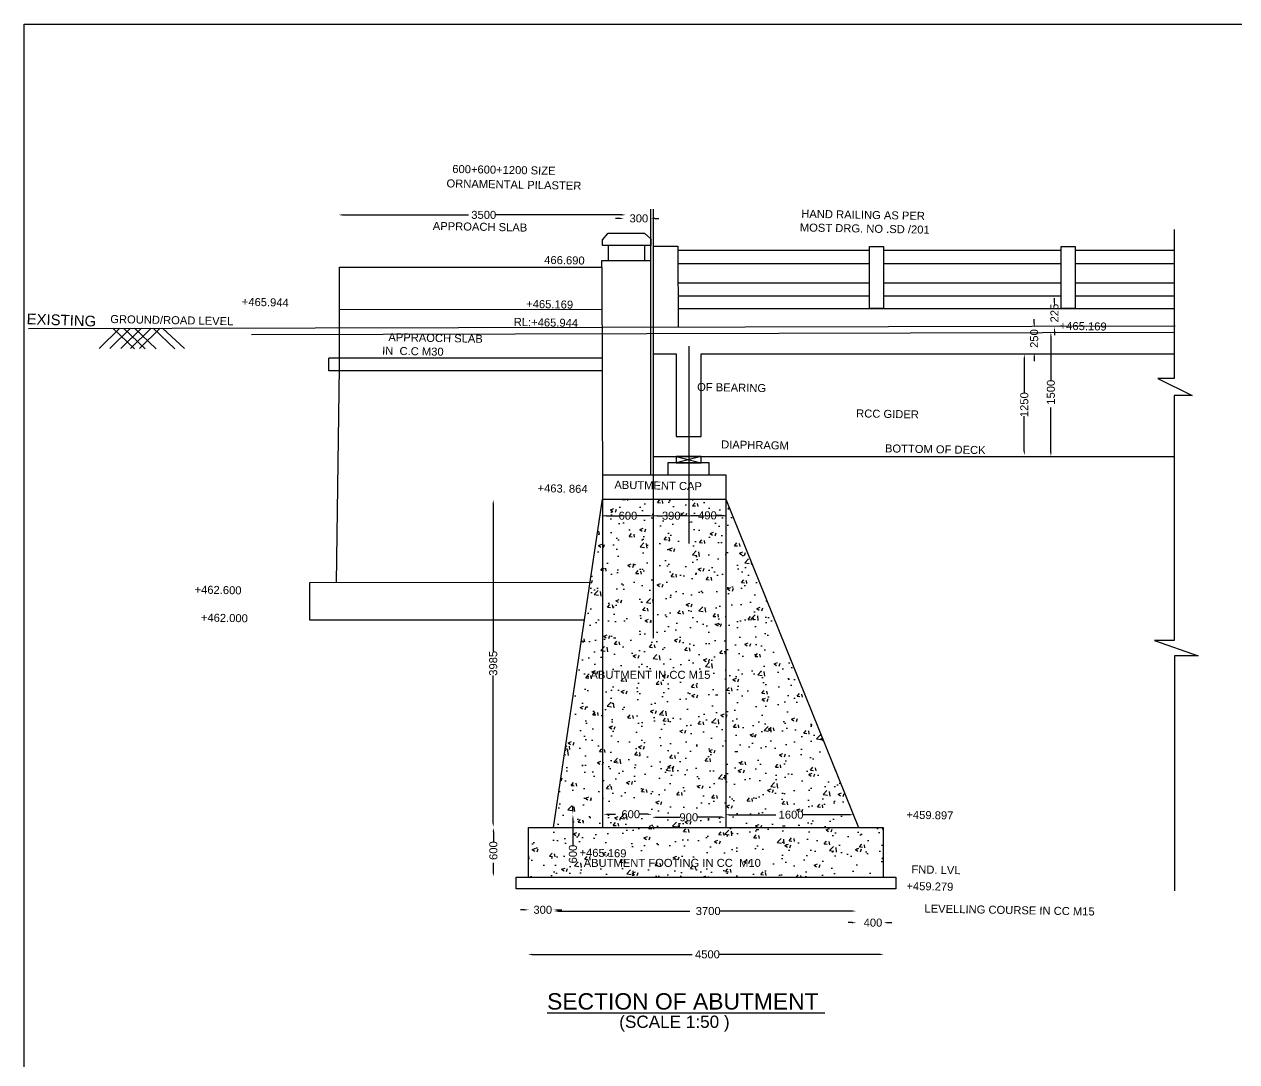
# Model space of a CAD drawing. Header units: millimetres. Extents: x 5124 to 9128952, y 2311 to 40631547.
# Drawn here: x 9093496 to 9108331, y 40618852 to 40631547 of the extents above; entities that cross this region are included whole.
import ezdxf

# ---------------------------------------------------------------- set-up
doc = ezdxf.new("R2010")
doc.units = ezdxf.units.MM
doc.header["$MEASUREMENT"] = 0
doc.layers.add('DIMENSION', color=7, linetype='Continuous')
doc.layers.add('DRAWING', color=2, linetype='Continuous')
doc.styles.get("Standard").update_dxf_attribs({"font": 'arial.ttf', "height": 98})
doc.dimstyles.get("Standard").update_dxf_attribs({"dimtxt": 98, "dimasz": 50, "dimexe": 0.18, "dimexo": 0.0625, "dimgap": 0.09, "dimtad": 0, "dimdec": 0, "dimzin": 0, "dimdsep": 46, "dimtxsty": 'Standard', "dimcen": 0.09, "dimse1": 1, "dimse2": 1, "dimadec": 0, "dimazin": 0, "dimtfac": 1, "dimtdec": 0, "dimtofl": 0, "dimtmove": 0, "dimatfit": 3, "dimfxl": 1, "dimtolj": 1, "dimtzin": 0, "dimarcsym": 0})
pattern_1 = [(50, (0, 0), (430.3561096, -37.651281), [45, -495]), (355, (0, 0), (-83.2508, 451.31528), [36, -396]), (100.4514, (35.86, -3.14), (347.105629, 413.6637252), [38.244114, -420.685267]), (46.1842, (0, 120), (640.344629, -99.3114086), [67.5, -742.5]), (96.6356, (53.36, 111.7), (560.797623, 584.470723), [57.366173, -631.0278]), (351.1842, (0, 120), (560.797167, 584.471161), [54, -594]), (21, (60, 90), (358.1442313, -241.5713344), [45, -495]), (326, (60, 90), (145.989199, 435.090027), [36, -396]), (71.4514, (89.85, 69.87), (504.133577, 193.518298), [38.244114, -420.685267]), (37.5, (0, 0), (7.2959132, 199.7363123), [0, -391.2, 0, -402, 0, -397.5]), (7.5, (0, 0), (157.8417225, 236.6470271), [0, -229.2, 0, -382.2, 0, -151.5]), (327.5, (-133.8, 0), (320.2934617, -13.53292304), [0, -150, 0, -468, 0, -621]), (317.5, (-193.8, 0), (349.9117016, 60.0629894), [0, -195, 0, -310.8, 0, -441])]

# ---------------------------------------------------------------- blocks, each defined once
blk = doc.blocks.new('*D4')
at = {"layer": 'Defpoints', "color": 0, "transparency": 16777216}
for p in [(9100856, 40629214), (9097342, 40629171), (9100856, 40629171)]:
    blk.add_point(p, dxfattribs=at)
at = {"layer": 'DIMENSION', "color": 0, "lineweight": -2, "transparency": 16777216}
for p, q in [((9097392, 40629214), (9098931, 40629214)), ((9100806, 40629214), (9099267, 40629214))]:
    blk.add_line(p, q, dxfattribs=at)
at = {"layer": 'DIMENSION', "color": 0, "transparency": 16777216}
for points in [[(9097392, 40629223), (9097392, 40629206), (9097342, 40629214)], [(9100806, 40629223), (9100806, 40629206), (9100856, 40629214)]]:
    blk.add_solid(points, dxfattribs=at)
at = {"layer": 'DIMENSION', "color": 0, "transparency": 16777216, "insert": (9099099, 40629214), "char_height": 98, "attachment_point": 5}
blk.add_mtext('\\A1; 3500', dxfattribs=at)
blk = doc.blocks.new('*D5')
at = {"layer": 'Defpoints', "color": 0, "transparency": 16777216}
for p in [(9100831, 40629214), (9101162, 40629214), (9101162, 40629171)]:
    blk.add_point(p, dxfattribs=at)
at = {"layer": 'DIMENSION', "color": 0, "lineweight": -2, "transparency": 16777216}
for p, q in [((9100781, 40629171), (9100731, 40629171)), ((9101212, 40629171), (9101262, 40629171))]:
    blk.add_line(p, q, dxfattribs=at)
at = {"layer": 'DIMENSION', "color": 0, "transparency": 16777216}
for points in [[(9100781, 40629180), (9100781, 40629163), (9100831, 40629171)], [(9101212, 40629180), (9101212, 40629163), (9101162, 40629171)]]:
    blk.add_solid(points, dxfattribs=at)
at = {"layer": 'DIMENSION', "color": 0, "transparency": 16777216, "insert": (9100997, 40629171), "char_height": 98, "attachment_point": 5}
blk.add_mtext('\\A1; 300', dxfattribs=at)
blk = doc.blocks.new('*D6')
at = {"layer": 'Defpoints', "color": 0, "transparency": 16777216}
for p in [(9099125, 40625731), (9099081, 40621723), (9099234, 40621723)]:
    blk.add_point(p, dxfattribs=at)
at = {"layer": 'DIMENSION', "color": 0, "lineweight": -2, "transparency": 16777216}
for p, q in [((9099234, 40625681), (9099234, 40623874)), ((9099234, 40621773), (9099234, 40623580))]:
    blk.add_line(p, q, dxfattribs=at)
at = {"layer": 'DIMENSION', "color": 0, "transparency": 16777216}
for points in [[(9099226, 40625681), (9099242, 40625681), (9099234, 40625731)], [(9099226, 40621773), (9099242, 40621773), (9099234, 40621723)]]:
    blk.add_solid(points, dxfattribs=at)
at = {"layer": 'DIMENSION', "color": 0, "transparency": 16777216, "insert": (9099234, 40623727), "char_height": 98, "attachment_point": 5, "rotation": 90}
blk.add_mtext('\\A1;3985   ', dxfattribs=at)
blk = doc.blocks.new('*D7')
at = {"layer": 'Defpoints', "color": 0, "transparency": 16777216}
for p in [(9099435, 40621717), (9099236, 40621117), (9099447, 40621117)]:
    blk.add_point(p, dxfattribs=at)
at = {"layer": 'DIMENSION', "color": 0, "lineweight": -2, "transparency": 16777216}
for p, q in [((9099236, 40621667), (9099236, 40621547)), ((9099236, 40621167), (9099236, 40621287))]:
    blk.add_line(p, q, dxfattribs=at)
at = {"layer": 'DIMENSION', "color": 0, "transparency": 16777216}
for points in [[(9099227, 40621667), (9099244, 40621667), (9099236, 40621717)], [(9099227, 40621167), (9099244, 40621167), (9099236, 40621117)]]:
    blk.add_solid(points, dxfattribs=at)
at = {"layer": 'DIMENSION', "color": 0, "transparency": 16777216, "insert": (9099236, 40621417), "char_height": 98, "attachment_point": 5, "rotation": 90}
blk.add_mtext('\\A1; 600', dxfattribs=at)
blk = doc.blocks.new('*D8')
at = {"layer": 'Defpoints', "color": 0, "transparency": 16777216}
for p in [(9099667, 40620606), (9099975, 40620711), (9099975, 40620590)]:
    blk.add_point(p, dxfattribs=at)
at = {"layer": 'DIMENSION', "color": 0, "lineweight": -2, "transparency": 16777216}
for p, q in [((9099617, 40620711), (9099567, 40620711)), ((9100025, 40620711), (9100075, 40620711))]:
    blk.add_line(p, q, dxfattribs=at)
at = {"layer": 'DIMENSION', "color": 0, "transparency": 16777216}
for points in [[(9099617, 40620719), (9099617, 40620702), (9099667, 40620711)], [(9100025, 40620719), (9100025, 40620702), (9099975, 40620711)]]:
    blk.add_solid(points, dxfattribs=at)
at = {"layer": 'DIMENSION', "color": 0, "transparency": 16777216, "insert": (9099821, 40620711), "char_height": 98, "attachment_point": 5}
blk.add_mtext('\\A1; 300', dxfattribs=at)
blk = doc.blocks.new('*D9')
at = {"layer": 'Defpoints', "color": 0, "transparency": 16777216}
for p in [(9103675, 40620696), (9103675, 40620591), (9099977, 40620561)]:
    blk.add_point(p, dxfattribs=at)
at = {"layer": 'DIMENSION', "color": 0, "lineweight": -2, "transparency": 16777216}
for p, q in [((9100027, 40620696), (9101639, 40620696)), ((9103625, 40620696), (9102013, 40620696))]:
    blk.add_line(p, q, dxfattribs=at)
at = {"layer": 'DIMENSION', "color": 0, "transparency": 16777216}
for points in [[(9100027, 40620704), (9100027, 40620688), (9099977, 40620696)], [(9103625, 40620704), (9103625, 40620688), (9103675, 40620696)]]:
    blk.add_solid(points, dxfattribs=at)
at = {"layer": 'DIMENSION', "color": 0, "transparency": 16777216, "insert": (9101826, 40620696), "char_height": 98, "attachment_point": 5}
blk.add_mtext('\\A1;  3700', dxfattribs=at)
blk = doc.blocks.new('*D10')
at = {"layer": 'Defpoints', "color": 0, "transparency": 16777216}
for p in [(9103675, 40620591), (9104010, 40620591), (9104010, 40620554)]:
    blk.add_point(p, dxfattribs=at)
at = {"layer": 'DIMENSION', "color": 0, "lineweight": -2, "transparency": 16777216}
for p, q in [((9103625, 40620554), (9103575, 40620554)), ((9104060, 40620554), (9104110, 40620554))]:
    blk.add_line(p, q, dxfattribs=at)
at = {"layer": 'DIMENSION', "color": 0, "transparency": 16777216}
for points in [[(9103625, 40620562), (9103625, 40620545), (9103675, 40620554)], [(9104060, 40620562), (9104060, 40620545), (9104010, 40620554)]]:
    blk.add_solid(points, dxfattribs=at)
at = {"layer": 'DIMENSION', "color": 0, "transparency": 16777216, "insert": (9103842, 40620554), "char_height": 98, "attachment_point": 5}
blk.add_mtext('\\A1;  400', dxfattribs=at)
blk = doc.blocks.new('*D11')
at = {"layer": 'Defpoints', "color": 0, "transparency": 16777216}
for p in [(9099657, 40620239), (9104015, 40620241), (9104015, 40620166)]:
    blk.add_point(p, dxfattribs=at)
at = {"layer": 'DIMENSION', "color": 0, "lineweight": -2, "transparency": 16777216}
for p, q in [((9099707, 40620166), (9101668, 40620166)), ((9103965, 40620166), (9102004, 40620166))]:
    blk.add_line(p, q, dxfattribs=at)
at = {"layer": 'DIMENSION', "color": 0, "transparency": 16777216}
for points in [[(9099707, 40620174), (9099707, 40620158), (9099657, 40620166)], [(9103965, 40620174), (9103965, 40620158), (9104015, 40620166)]]:
    blk.add_solid(points, dxfattribs=at)
at = {"layer": 'DIMENSION', "color": 0, "transparency": 16777216, "insert": (9101836, 40620166), "char_height": 98, "attachment_point": 5}
blk.add_mtext('\\A1; 4500', dxfattribs=at)
blk = doc.blocks.new('*D12')
at = {"layer": 'Defpoints', "color": 0, "transparency": 16777216}
for p in [(9102072, 40621875), (9102072, 40621875), (9103645, 40621854)]:
    blk.add_point(p, dxfattribs=at)
at = {"layer": 'DIMENSION', "color": 0, "lineweight": -2, "transparency": 16777216}
for p, q in [((9102122, 40621875), (9102691, 40621875)), ((9103595, 40621875), (9103027, 40621875))]:
    blk.add_line(p, q, dxfattribs=at)
at = {"layer": 'DIMENSION', "color": 0, "transparency": 16777216}
for points in [[(9102122, 40621883), (9102122, 40621866), (9102072, 40621875)], [(9103595, 40621883), (9103595, 40621866), (9103645, 40621875)]]:
    blk.add_solid(points, dxfattribs=at)
at = {"layer": 'DIMENSION', "color": 0, "transparency": 16777216, "insert": (9102859, 40621875), "char_height": 98, "attachment_point": 5}
blk.add_mtext('\\A1; 1600', dxfattribs=at)
blk = doc.blocks.new('*D13')
at = {"layer": 'Defpoints', "color": 0, "transparency": 16777216}
for p in [(9101177, 40621880), (9101177, 40621843), (9102077, 40621875)]:
    blk.add_point(p, dxfattribs=at)
at = {"layer": 'DIMENSION', "color": 0, "lineweight": -2, "transparency": 16777216}
for p, q in [((9101227, 40621843), (9101519, 40621843)), ((9102027, 40621843), (9101736, 40621843))]:
    blk.add_line(p, q, dxfattribs=at)
at = {"layer": 'DIMENSION', "color": 0, "transparency": 16777216}
for points in [[(9101227, 40621852), (9101227, 40621835), (9101177, 40621843)], [(9102027, 40621852), (9102027, 40621835), (9102077, 40621843)]]:
    blk.add_solid(points, dxfattribs=at)
at = {"layer": 'DIMENSION', "color": 0, "transparency": 16777216, "insert": (9101627, 40621843), "char_height": 98, "attachment_point": 5}
blk.add_mtext('\\A1;900', dxfattribs=at)
blk = doc.blocks.new('*D14')
at = {"layer": 'Defpoints', "color": 0, "transparency": 16777216}
for p in [(9100580, 40621878), (9101177, 40621880), (9101177, 40621865)]:
    blk.add_point(p, dxfattribs=at)
at = {"layer": 'DIMENSION', "color": 0, "lineweight": -2, "transparency": 16777216}
for p, q in [((9100630, 40621880), (9100729, 40621880)), ((9101127, 40621880), (9101027, 40621880))]:
    blk.add_line(p, q, dxfattribs=at)
at = {"layer": 'DIMENSION', "color": 0, "transparency": 16777216}
for points in [[(9100630, 40621888), (9100630, 40621872), (9100580, 40621880)], [(9101127, 40621888), (9101127, 40621872), (9101177, 40621880)]]:
    blk.add_solid(points, dxfattribs=at)
at = {"layer": 'DIMENSION', "color": 0, "transparency": 16777216, "insert": (9100878, 40621880), "char_height": 98, "attachment_point": 5}
blk.add_mtext('\\A1;  600', dxfattribs=at)
blk = doc.blocks.new('*D15')
at = {"layer": 'Defpoints', "color": 0, "transparency": 16777216}
for p in [(9100003, 40621873), (9100209, 40621873), (9100592, 40621885)]:
    blk.add_point(p, dxfattribs=at)
at = {"layer": 'DIMENSION', "color": 0, "lineweight": -2, "transparency": 16777216}
for p, q in [((9100209, 40621935), (9100209, 40621985)), ((9100209, 40621823), (9100209, 40621504))]:
    blk.add_line(p, q, dxfattribs=at)
at = {"layer": 'DIMENSION', "color": 0, "transparency": 16777216}
for points in [[(9100201, 40621935), (9100217, 40621935), (9100209, 40621885)], [(9100201, 40621823), (9100217, 40621823), (9100209, 40621873)]]:
    blk.add_solid(points, dxfattribs=at)
at = {"layer": 'DIMENSION', "color": 0, "transparency": 16777216, "insert": (9100209, 40621374), "char_height": 98, "attachment_point": 5, "rotation": 90}
blk.add_mtext('\\A1; 600', dxfattribs=at)
blk = doc.blocks.new('*D16')
at = {"layer": 'Defpoints', "color": 0, "transparency": 16777216}
for p in [(9106057, 40627777), (9106060, 40627777), (9106050, 40626257)]:
    blk.add_point(p, dxfattribs=at)
at = {"layer": 'DIMENSION', "color": 0, "lineweight": -2, "transparency": 16777216}
for p, q in [((9106057, 40627727), (9106057, 40627193)), ((9106057, 40626307), (9106057, 40626857))]:
    blk.add_line(p, q, dxfattribs=at)
at = {"layer": 'DIMENSION', "color": 0, "transparency": 16777216}
for points in [[(9106049, 40627727), (9106065, 40627727), (9106057, 40627777)], [(9106049, 40626307), (9106065, 40626307), (9106057, 40626257)]]:
    blk.add_solid(points, dxfattribs=at)
at = {"layer": 'DIMENSION', "color": 0, "transparency": 16777216, "insert": (9106057, 40627025), "char_height": 98, "attachment_point": 5, "rotation": 90}
blk.add_mtext('\\A1; 1500', dxfattribs=at)
blk = doc.blocks.new('*D17')
at = {"layer": 'Defpoints', "color": 0, "transparency": 16777216}
for p in [(9105861, 40627511), (9105732, 40626272), (9105856, 40626272)]:
    blk.add_point(p, dxfattribs=at)
at = {"layer": 'DIMENSION', "color": 0, "lineweight": -2, "transparency": 16777216}
for p, q in [((9105732, 40627461), (9105732, 40627033)), ((9105732, 40626322), (9105732, 40626750))]:
    blk.add_line(p, q, dxfattribs=at)
at = {"layer": 'DIMENSION', "color": 0, "transparency": 16777216}
for points in [[(9105724, 40627461), (9105740, 40627461), (9105732, 40627511)], [(9105724, 40626322), (9105740, 40626322), (9105732, 40626272)]]:
    blk.add_solid(points, dxfattribs=at)
at = {"layer": 'DIMENSION', "color": 0, "transparency": 16777216, "insert": (9105732, 40626892), "char_height": 98, "attachment_point": 5, "rotation": 90}
blk.add_mtext('\\A1;1250 ', dxfattribs=at)
blk = doc.blocks.new('*D18')
at = {"layer": 'Defpoints', "color": 0, "transparency": 16777216}
for p in [(9105853, 40627838), (9105858, 40627838), (9105861, 40627526)]:
    blk.add_point(p, dxfattribs=at)
at = {"layer": 'DIMENSION', "color": 0, "lineweight": -2, "transparency": 16777216}
for p, q in [((9105853, 40627888), (9105853, 40627938)), ((9105853, 40627476), (9105853, 40627426))]:
    blk.add_line(p, q, dxfattribs=at)
at = {"layer": 'DIMENSION', "color": 0, "transparency": 16777216}
for points in [[(9105845, 40627888), (9105862, 40627888), (9105853, 40627838)], [(9105845, 40627476), (9105862, 40627476), (9105853, 40627526)]]:
    blk.add_solid(points, dxfattribs=at)
at = {"layer": 'DIMENSION', "color": 0, "transparency": 16777216, "insert": (9105853, 40627682), "char_height": 98, "attachment_point": 5, "rotation": 90}
blk.add_mtext('\\A1; 250', dxfattribs=at)
blk = doc.blocks.new('*D19')
at = {"layer": 'Defpoints', "color": 0, "transparency": 16777216}
for p in [(9106045, 40628094), (9106101, 40628094), (9106060, 40627843)]:
    blk.add_point(p, dxfattribs=at)
at = {"layer": 'DIMENSION', "color": 0, "lineweight": -2, "transparency": 16777216}
for p, q in [((9106101, 40628144), (9106101, 40628194)), ((9106101, 40627793), (9106101, 40627743))]:
    blk.add_line(p, q, dxfattribs=at)
at = {"layer": 'DIMENSION', "color": 0, "transparency": 16777216}
for points in [[(9106093, 40628144), (9106109, 40628144), (9106101, 40628094)], [(9106093, 40627793), (9106109, 40627793), (9106101, 40627843)]]:
    blk.add_solid(points, dxfattribs=at)
at = {"layer": 'DIMENSION', "color": 0, "transparency": 16777216, "insert": (9106101, 40627994), "char_height": 98, "attachment_point": 5, "rotation": 90}
blk.add_mtext('\\A1; 225', dxfattribs=at)
blk = doc.blocks.new('*D33')
at = {"layer": 'Defpoints', "color": 0, "transparency": 16777216}
for p in [(9100571, 40625530), (9101193, 40625533), (9101193, 40625530)]:
    blk.add_point(p, dxfattribs=at)
at = {"layer": 'DIMENSION', "color": 0, "lineweight": -2, "transparency": 16777216}
for p, q in [((9100621, 40625533), (9100774, 40625533)), ((9101143, 40625533), (9100991, 40625533))]:
    blk.add_line(p, q, dxfattribs=at)
at = {"layer": 'DIMENSION', "color": 0, "transparency": 16777216}
for points in [[(9100621, 40625541), (9100621, 40625524), (9100571, 40625533)], [(9101143, 40625541), (9101143, 40625524), (9101193, 40625533)]]:
    blk.add_solid(points, dxfattribs=at)
at = {"layer": 'DIMENSION', "color": 0, "transparency": 16777216, "insert": (9100882, 40625533), "char_height": 98, "attachment_point": 5}
blk.add_mtext('\\A1;600', dxfattribs=at)
blk = doc.blocks.new('*D34')
at = {"layer": 'Defpoints', "color": 0, "transparency": 16777216}
for p in [(9101193, 40625530), (9101631, 40625535), (9101631, 40625533)]:
    blk.add_point(p, dxfattribs=at)
at = {"layer": 'DIMENSION', "color": 0, "lineweight": -2, "transparency": 16777216}
for p, q in [((9101243, 40625533), (9101304, 40625533)), ((9101581, 40625533), (9101520, 40625533))]:
    blk.add_line(p, q, dxfattribs=at)
at = {"layer": 'DIMENSION', "color": 0, "transparency": 16777216}
for points in [[(9101243, 40625542), (9101243, 40625525), (9101193, 40625533)], [(9101581, 40625542), (9101581, 40625525), (9101631, 40625533)]]:
    blk.add_solid(points, dxfattribs=at)
at = {"layer": 'DIMENSION', "color": 0, "transparency": 16777216, "insert": (9101412, 40625533), "char_height": 98, "attachment_point": 5}
blk.add_mtext('\\A1;390', dxfattribs=at)
blk = doc.blocks.new('*D35')
at = {"layer": 'Defpoints', "color": 0, "transparency": 16777216}
for p in [(9101631, 40625533), (9102080, 40625537), (9102080, 40625537)]:
    blk.add_point(p, dxfattribs=at)
at = {"layer": 'DIMENSION', "color": 0, "lineweight": -2, "transparency": 16777216}
for p, q in [((9101681, 40625537), (9101745, 40625537)), ((9102030, 40625537), (9101965, 40625537))]:
    blk.add_line(p, q, dxfattribs=at)
at = {"layer": 'DIMENSION', "color": 0, "transparency": 16777216}
for points in [[(9101681, 40625545), (9101681, 40625528), (9101631, 40625537)], [(9102030, 40625545), (9102030, 40625528), (9102080, 40625537)]]:
    blk.add_solid(points, dxfattribs=at)
at = {"layer": 'DIMENSION', "color": 0, "transparency": 16777216, "insert": (9101855, 40625537), "char_height": 98, "attachment_point": 5}
blk.add_mtext('\\A1;490', dxfattribs=at)

msp = doc.modelspace()

# ---------------------------------------------------------------- hatches: boundary and pattern name
at = {"layer": 'DRAWING'}
h = msp.add_hatch(dxfattribs=at)
h.set_pattern_fill('AR-CONC', color=0, scale=60, style=0)
h.set_pattern_definition(pattern_1)
h.paths.add_polyline_path([(9102079.6, 40625734), (9102079.6, 40621718.5), (9103704.5, 40621718.5)])
h.paths.add_polyline_path([(9102079.6, 40625734), (9100570.8, 40625734), (9100570.8, 40621718.5), (9102079.6, 40621718.5)])
h.paths.add_polyline_path([(9100570.8, 40625734), (9099973, 40621718.5), (9100570.8, 40621718.5)])
h = msp.add_hatch(dxfattribs=at)
h.set_pattern_fill('AR-CONC', color=0, scale=60, style=0)
h.set_pattern_definition(pattern_1)
h.paths.add_polyline_path([(9104003.7, 40621718.5), (9103704.5, 40621718.5), (9099973, 40621718.5), (9099664.6, 40621718.5), (9099664.6, 40621112.6), (9104003.7, 40621112.6)])

# ---------------------------------------------------------------- linework, layer by layer
at = {"layer": 'DIMENSION'}
msp.add_lwpolyline([(9128905.2, 40606157.2), (9093496.1, 40606157.2), (9093496.1, 40631547.1), (9128905.2, 40631547.1)], close=True, dxfattribs=at)
at = {"layer": 'DRAWING', "color": 0}
for points in [[(9101162.3, 40626033.8), (9101162.3, 40629282.4)], [(9101193.4, 40624033.4), (9101193.4, 40629282.4)], [(9100642, 40628841.1), (9100569, 40628841.1), (9100569, 40628909.1), (9100640.1, 40628991.7), (9101085.3, 40628991.7), (9101162.3, 40628923.4), (9101162.3, 40628841.1), (9101087.2, 40628841.1)], [(9107563.6, 40629033.6), (9107563.6, 40627212), (9107365.7, 40627212), (9107785.6, 40627005.3), (9107567.2, 40627005.3), (9107567.2, 40624007.2), (9107324.3, 40624007.2), (9107859.9, 40623819.6), (9107570.9, 40623819.6), (9107570.9, 40620943.4)], [(9101193.4, 40628829.7), (9101493.4, 40628829.7), (9101495.7, 40627844.2)], [(9101493.5, 40628783.9), (9103835.9, 40628783.9)], [(9104009.9, 40628783.9), (9106182, 40628783.9)], [(9106356, 40628783.9), (9107563.6, 40628783.9)], [(9100564.8, 40628572.8), (9100564.8, 40628655.9), (9101162.3, 40628655.9)], [(9101493.9, 40628620.5), (9103835.9, 40628620.5)], [(9104009.9, 40628620.5), (9106182, 40628620.5)], [(9106356, 40628620.5), (9107563.9, 40628620.5)], [(9097352.7, 40627347.1), (9097352.7, 40628572.8), (9100564.8, 40628572.8), (9100570.8, 40625734)], [(9101494.5, 40628382.7), (9103835.9, 40628382.7)], [(9104009.9, 40628382.7), (9106182, 40628382.7)], [(9106356, 40628382.7), (9107564.5, 40628382.7)], [(9101494.8, 40628225.8), (9103835.9, 40628225.8)], [(9104009.9, 40628225.8), (9106182, 40628225.8)], [(9106356, 40628225.8), (9107564.9, 40628225.8)], [(9097352.7, 40628057), (9100565.8, 40628060)], [(9101495.2, 40628068.6), (9107563.6, 40628068.6)], [(9093549.2, 40627825.7), (9107576.7, 40627858.4)], [(9094666.2, 40627828.3), (9094412.9, 40627578.5)], [(9094796.5, 40627828.6), (9094543.1, 40627578.8)], [(9094578.9, 40627828.1), (9094845.6, 40627576.1)], [(9094931.7, 40627828.9), (9094678.3, 40627579.1)], [(9094709.2, 40627828.4), (9094975.9, 40627576.4)], [(9095049.7, 40627829.2), (9094796.3, 40627579.4)], [(9094844.3, 40627828.7), (9095111.1, 40627576.7)], [(9095160.4, 40627829.5), (9094907, 40627579.6)], [(9095073.1, 40627829.3), (9095339.8, 40627577.2)], [(9095188.5, 40627829.5), (9095455.2, 40627577.5)], [(9096275.7, 40627750.5), (9107563.6, 40627778.2)], [(9101630.7, 40625191.9), (9101630.7, 40627607.1)], [(9100567.4, 40627308), (9097223.5, 40627308), (9097224.6, 40627462.8)], [(9100567.1, 40627462.8), (9097224.6, 40627462.8)], [(9101193.4, 40627515.8), (9101471.1, 40627515.8), (9101471.1, 40626504.3), (9101778.8, 40626504.3), (9101778.8, 40627515.8), (9107563.6, 40627515.8)], [(9097317.5, 40624716.4), (9097352.7, 40627347.1)], [(9101193.4, 40626257.8), (9107567.2, 40626257.8)], [(9101472.2, 40626257.8), (9101779.4, 40626178.9)], [(9101779.4, 40626257.8), (9101472.2, 40626178.9)], [(9100570.1, 40626033.8), (9102079.6, 40626033.8), (9102079.6, 40625734)], [(9099973, 40621718.5), (9100570.8, 40625734), (9102079.6, 40625734), (9103704.5, 40621718.5)], [(9100570.8, 40625734), (9100570.8, 40621718.5)], [(9102079.6, 40625734), (9102079.6, 40621718.5)], [(9100570.8, 40625530.1), (9102079.6, 40625537.4)], [(9100350.7, 40624255.8), (9096990.9, 40624255.8), (9096990.9, 40624715.8), (9100420.1, 40624722)], [(9099664.6, 40621112.6), (9099664.6, 40621718.5), (9099973, 40621718.5), (9103704.5, 40621718.5), (9104003.7, 40621718.5), (9104003.7, 40621112.6)]]:
    msp.add_lwpolyline(points, dxfattribs=at)
for points in [[(9100642, 40628655.9), (9101087.2, 40628655.9), (9101087.2, 40628841.1), (9100642, 40628841.1)], [(9103835.9, 40628828.5), (9104009.9, 40628828.5), (9104009.9, 40628068.6), (9103835.9, 40628068.6)], [(9106182, 40628828.5), (9106356, 40628828.5), (9106356, 40628068.6), (9106182, 40628068.6)], [(9101472.2, 40626178.9), (9101779.4, 40626178.9), (9101779.4, 40626257.8), (9101472.2, 40626257.8)], [(9101371.5, 40626033.8), (9101877.5, 40626033.8), (9101877.5, 40626178.9), (9101371.5, 40626178.9)], [(9099514.7, 40621112.6), (9104158.1, 40621112.6), (9104158.1, 40620966.4), (9099514.7, 40620966.4)]]:
    msp.add_lwpolyline(points, close=True, dxfattribs=at)

# ---------------------------------------------------------------- texts
at = {"layer": 'DIMENSION', "color": 0}
for s, height, rotation, p in [(' 600+600+1200 SIZE', 97.945, 358.96326, (9098694.5, 40629728.5)), (' ORNAMENTAL PILASTER', 97.945, 358.96326, (9098623.8, 40629552)), (' HAND RAILING AS PER', 97.945, 358.96326, (9102964.3, 40629180.8)), (' APPROACH SLAB', 97.945, 358.96326, (9098456, 40629031.4)), (' MOST DRG. NO .SD /201', 97.945, 358.96326, (9102946.6, 40629013.2)), (' 466.690', 97.94, 358.96326, (9099819.2, 40628616.1)), (' +465.944', 97.94, 358.96326, (9096119.2, 40628103.2)), (' +465.169', 97.94, 358.96326, (9099598.4, 40628077.8)), ('EXISTING', 130.57, 358.01484, (9093523.3, 40627877.5)), ('GROUND/ROAD LEVEL', 97.945, 358.96326, (9094547.8, 40627891.3)), (' RL:+465.944', 97.945, 358.96326, (9099446.3, 40627856.9)), (' +465.169', 97.94, 358.96326, (9106126.2, 40627809.8)), (' APPRAOCH SLAB', 97.945, 358.96326, (9097912, 40627670.5)), (' IN  C.C M30', 97.945, 358.96326, (9097835.9, 40627504.8)), ('  OF BEARING', 97.945, 358.96326, (9101652, 40627062.3)), (' RCC GIDER', 97.94, 358.96326, (9103635.6, 40626737.8)), (' DIAPHRAGM', 97.94, 358.96326, (9101983.8, 40626358.1)), (' BOTTOM OF DECK', 97.945, 358.96326, (9103988.1, 40626309.8)), (' ABUTMENT CAP', 97.945, 358.96326, (9100677.2, 40625864.4)), (' +463. 864', 97.94, 358.96326, (9099737.2, 40625823)), (' +462.600', 97.94, 358.96326, (9095541.2, 40624581.9)), (' +462.000', 97.94, 358.96326, (9095618.6, 40624239.8)), (' +459.897', 97.94, 358.96326, (9104250.5, 40621827.1)), (' +465.169', 97.94, 358.96326, (9100250.8, 40621363.6)), (' FND. LVL', 97.94, 358.96326, (9104312.1, 40621158.6)), (' +459.279', 97.94, 358.96326, (9104250.5, 40620955.3)), (' LEVELLING COURSE IN CC M15', 97.945, 358.96326, (9104471.4, 40620679.4))]:
    msp.add_text(s, height=height, rotation=rotation, dxfattribs=at).set_placement(p)
for s, height, p in [('ABUTMENT IN CC M15 ', 98, (9100423.4, 40623537.7)), ('ABUTMENT FOOTING IN CC  M10', 98, (9100340.6, 40621236.4)), ('%%USECTION OF ABUTMENT ', 200, (9099893.1, 40619490.8)), ('(SCALE 1:50 )', 150, (9100775.5, 40619266.6))]:
    msp.add_text(s, height=height, dxfattribs=at).set_placement(p)

# ---------------------------------------------------------------- dimensions: what is measured, and where the dimension line sits
for base, p1, p2, text, picture, middle in [((9100855.6, 40629214.3), (9097342, 40629171.5), (9100855.6, 40629171.5), ' 3500', '*D4', (9099098.8, 40629214.3)), ((9101162.3, 40629171.5), (9100831.1, 40629214.3), (9101162.3, 40629214.3), ' 300', '*D5', (9100996.7, 40629171.5)), ((9101177.1, 40621880.1), (9100579.7, 40621877.6), (9101177.1, 40621864.9), '  600', '*D14', (9100878.4, 40621880.1)), ((9102072, 40621874.8), (9103645.3, 40621853.8), (9102072, 40621874.8), ' 1600', '*D12', (9102858.6, 40621874.8)), ((9099974.5, 40620710.7), (9099666.5, 40620605.5), (9099974.5, 40620589.7), ' 300', '*D8', (9099820.5, 40620710.7)), ((9103674.7, 40620696), (9099976.6, 40620561.1), (9103674.7, 40620591.3), '  3700', '*D9', (9101825.7, 40620696)), ((9104010, 40620553.6), (9103674.7, 40620591.3), (9104010, 40620591.3), '  400', '*D10', (9103842.3, 40620553.6)), ((9104015.3, 40620166.1), (9099657.3, 40620238.9), (9104015.3, 40620240.9), ' 4500', '*D11', (9101836.3, 40620166.1))]:
    dim = msp.add_linear_dim(base=base, p1=p1, p2=p2, text=text, dimstyle='Standard', override={"dimtxt": 150}, dxfattribs=at)
    dim.commit()
    dim.dimension.update_dxf_attribs({"geometry": picture, "text_midpoint": middle})
for base, p1, p2, text, picture, middle in [((9106100.9, 40628094.3), (9106059.8, 40627842.9), (9106044.7, 40628094.3), ' 225', '*D19', (9106100.9, 40627994.5)), ((9106056.8, 40627776.6), (9106050, 40626256.5), (9106060.2, 40627776.6), ' 1500', '*D16', (9106056.8, 40627025.4)), ((9105732.1, 40626271.8), (9105861.1, 40627511.3), (9105856, 40626271.8), '1250 ', '*D17', (9105732.1, 40626891.6)), ((9100209, 40621872.5), (9100592.4, 40621885.2), (9100002.7, 40621872.5), ' 600', '*D15', (9100209, 40621373.5))]:
    dim = msp.add_linear_dim(base=base, p1=p1, p2=p2, angle=90, text=text, dimstyle='Standard', override={"dimtxt": 150}, dxfattribs=at)
    dim.commit()
    dim.dimension.update_dxf_attribs({"geometry": picture, "text_midpoint": middle, "dimtype": 160})
for base, p1, p2, text, picture, middle in [((9105853.4, 40627837.8), (9105860.9, 40627526.1), (9105858.4, 40627837.8), ' 250', '*D18', (9105853.4, 40627682)), ((9099234.1, 40621723.4), (9099125.4, 40625731), (9099080.5, 40621723.4), '3985   ', '*D6', (9099234.1, 40623727.2)), ((9099235.6, 40621116.9), (9099434.6, 40621717.4), (9099447.3, 40621116.9), ' 600', '*D7', (9099235.6, 40621417.1))]:
    dim = msp.add_linear_dim(base=base, p1=p1, p2=p2, angle=90, text=text, dimstyle='Standard', override={"dimtxt": 150}, dxfattribs=at)
    dim.commit()
    dim.dimension.update_dxf_attribs({"geometry": picture, "text_midpoint": middle})
for base, p1, p2, text, picture, middle in [((9101193.4, 40625532.6), (9100570.8, 40625530.1), (9101193.4, 40625530.1), '600', '*D33', (9100882.1, 40625532.6)), ((9101630.7, 40625533.3), (9101193.4, 40625530.1), (9101630.7, 40625535.2), '390', '*D34', (9101412.1, 40625533.3)), ((9102079.6, 40625536.6), (9101630.7, 40625533.3), (9102079.6, 40625537.4), '490', '*D35', (9101855.2, 40625536.6))]:
    dim = msp.add_linear_dim(base=base, p1=p1, p2=p2, text=text, dimstyle='Standard', dxfattribs=at)
    dim.commit()
    dim.dimension.update_dxf_attribs({"geometry": picture, "text_midpoint": middle})
dim = msp.add_linear_dim(base=(9101177.4, 40621843.2), p1=(9102077.2, 40621874.8), p2=(9101177.4, 40621880), dimstyle='Standard', override={"dimtxt": 150}, dxfattribs=at)
dim.commit()
dim.dimension.update_dxf_attribs({"geometry": '*D13', "text_midpoint": (9101627.3, 40621843.2)})

doc.saveas('drawing.dxf')
